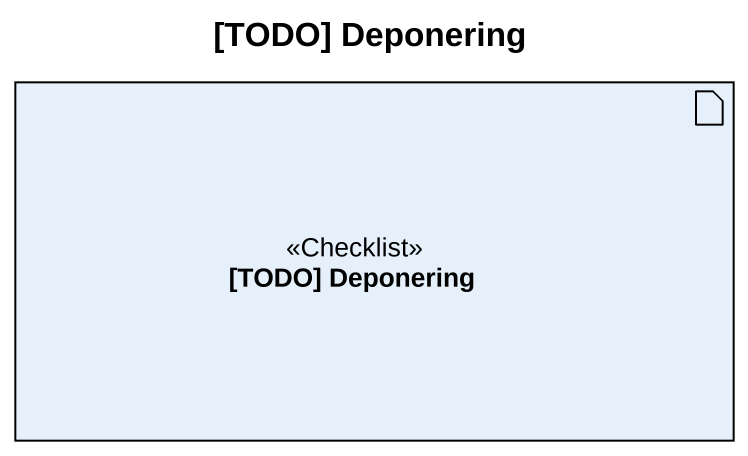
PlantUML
@startuml
title [TODO] Deponering
artifact "[TODO] Deponering" as TODO_Deponering <<Checklist>>
@enduml
